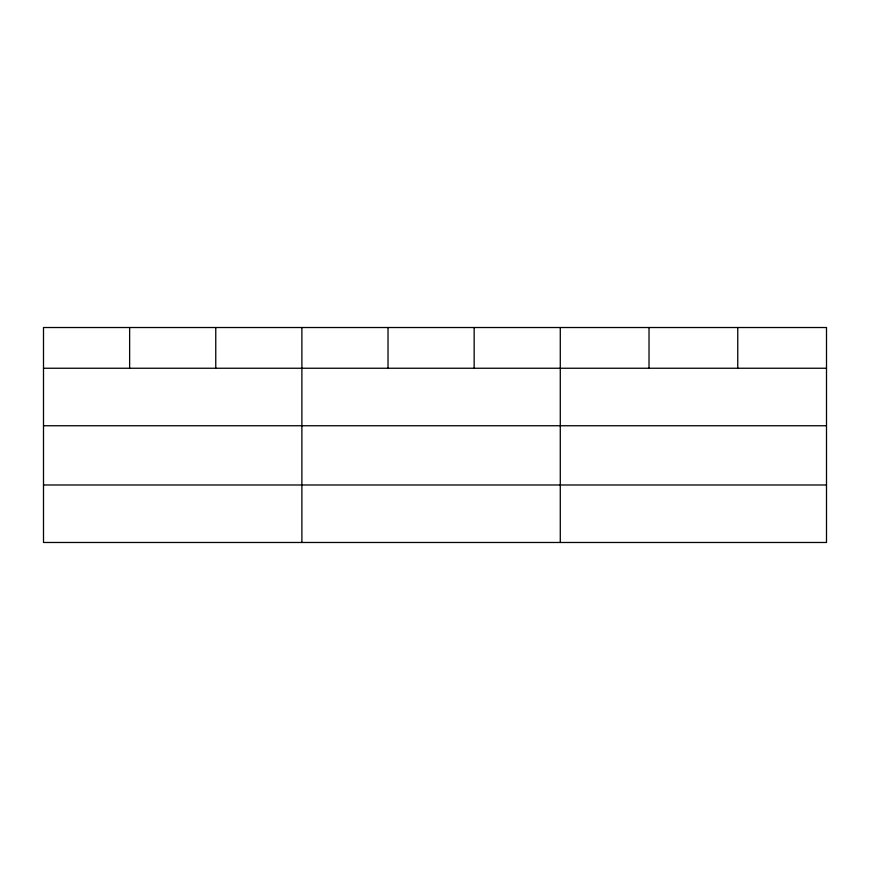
<?xml version="1.0" encoding="UTF-8"?>
<svg xmlns="http://www.w3.org/2000/svg" width="870" height="870" viewBox="0 0 870 870"><rect width="100%" height="100%" fill="white"/><g stroke="black" fill="none" stroke-linecap="round" stroke-linejoin="round"><path stroke-width="1.3" d="M43.5 368.249L826.5 368.249M43.5 425.745L826.5 425.745M43.5 484.981L826.5 484.981M737.76 327.522L737.76 368.249M649.02 327.522L649.02 368.249M560.28 327.522L560.28 542.478M474.15 327.522L474.15 368.249M388.02 327.522L388.02 368.249M301.89 327.522L301.89 542.478M215.76 327.522L215.76 368.249M129.63 327.522L129.63 368.249M826.5 327.522L43.5 327.522L43.5 542.478L826.5 542.478L826.5 327.522"/></g></svg>
